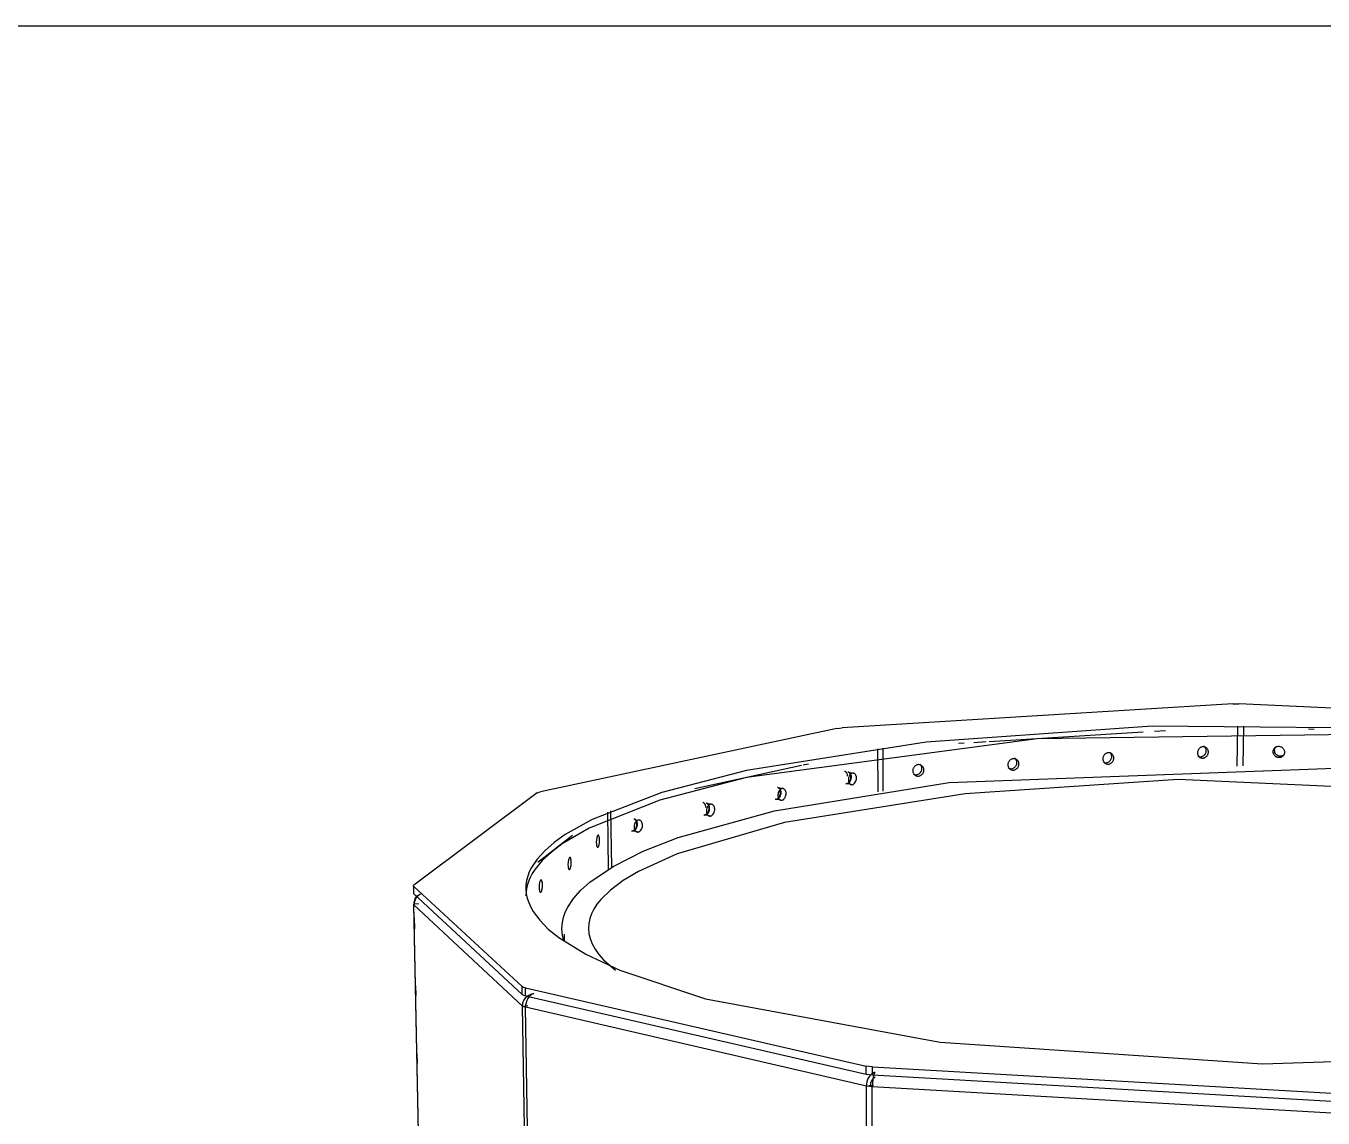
# Model space of a CAD drawing. Header units: millimetres. Extents: x 10366 to 13995, y 24552 to 29685.
# Drawn here: x 12181 to 13034, y 28966 to 29685 of the extents above; entities that cross this region are included whole.
import ezdxf

# ---------------------------------------------------------------- set-up
doc = ezdxf.new("R2010")
doc.units = ezdxf.units.MM
doc.header["$LTSCALE"] = 3
doc.layers.add('Default', color=7, linetype='Continuous')

msp = doc.modelspace()

# ---------------------------------------------------------------- linework, layer by layer
msp.add_lwpolyline([(10366.2, 24552.48), (10366.2, 29684.64), (13995, 29684.64), (13995, 24552.48)], close=True)
at = {"layer": 'Default'}
for points in [[(12975.14, 29238.54, 0), (12717.82, 29222.75, 0)], [(12975.14, 29238.54, 0), (12979.01, 29238.56, 0)], [(13244.41, 29226.18, 0), (12979.01, 29238.56, 0)], [(13111.85, 29222.06, 0), (12921.95, 29223.79, 0), (12773.13, 29213.29, 0), (12654.92, 29194.53, 0), (12599.24, 29180.09, 0), (12553.32, 29162.36, 0), (12535.57, 29152.38, 0), (12528.26, 29147.14, 0), (12522.08, 29141.77, 0), (12517.09, 29136.27, 0), (12513.35, 29130.66, 0), (12511.96, 29127.82, 0), (12510.9, 29124.97, 0), (12510.16, 29122.09, 0), (12509.77, 29119.21, 0), (12509.71, 29116.31, 0), (12509.99, 29113.41, 0), (12510.61, 29110.5, 0), (12511.57, 29107.59, 0), (12512.87, 29104.68, 0), (12514.52, 29101.78, 0), (12518.83, 29095.99, 0), (12524.48, 29090.25, 0), (12531.44, 29084.59, 0), (12549.14, 29073.58, 0), (12571.49, 29063.12, 0), (12627.88, 29044.36, 0), (12782.35, 29015.67, 0), (12994.61, 29001.43, 0), (13215.56, 29008.69, 0)], [(12714.44, 29222.33, 0), (12519.23, 29180.57, 0)], [(12714.44, 29222.33, 0), (12717.82, 29222.75, 0)], [(12930.78, 29220.73, 0), (12923.49, 29220.28, 0)], [(12978.06, 29197.54, 0), (12978.33, 29223.68, 0)], [(12981.98, 29197.57, 0), (12982.25, 29223.71, 0)], [(13028.67, 29221.52, 0), (13024.98, 29221.69, 0)], [(13520.23, 29102.95, 0), (13520.22, 29105.28, 0), (13519.99, 29107.61, 0), (13519.54, 29109.94, 0), (13518, 29114.58, 0), (13515.61, 29119.2, 0), (13512.37, 29123.79, 0), (13508.31, 29128.34, 0), (13503.45, 29132.83, 0), (13491.42, 29141.6, 0), (13476.51, 29150.03, 0), (13439.23, 29165.63, 0), (13343.78, 29190.7, 0), (13086.12, 29218.75, 0), (12846.3, 29215.41, 0), (12654.96, 29189.94, 0)], [(12798.18, 29212.49, 0), (12794.53, 29212.26, 0)], [(12812.81, 29213.4, 0), (12804.61, 29212.89, 0)], [(12916.15, 29219.82, 0), (12814.69, 29213.51, 0)], [(12741.52, 29180.46, 0), (12741.43, 29208.74, 0)], [(12744.92, 29180.96, 0), (12744.83, 29209.17, 0)], [(12889.71, 29200.24, 0), (12890.15, 29200, 0), (12890.61, 29199.83, 0), (12891.08, 29199.73, 0), (12891.54, 29199.7, 0), (12891.99, 29199.73, 0), (12892.45, 29199.82, 0), (12892.92, 29199.98, 0), (12893.38, 29200.21, 0), (12893.82, 29200.51, 0), (12894.23, 29200.87, 0), (12894.58, 29201.28, 0), (12894.88, 29201.74, 0), (12895.11, 29202.22, 0), (12895.27, 29202.71, 0), (12895.36, 29203.2, 0), (12895.39, 29203.67, 0)], [(12895.39, 29203.67, 0), (12895.37, 29204.08, 0), (12895.3, 29204.5, 0), (12895.19, 29204.92, 0), (12895.01, 29205.32, 0), (12894.79, 29205.71, 0), (12894.51, 29206.07, 0), (12894.19, 29206.38, 0), (12893.84, 29206.65, 0)], [(12893.84, 29206.65, 0), (12895.23, 29205.75, 0)], [(12951.98, 29204.13, 0), (12952.42, 29203.9, 0), (12952.87, 29203.74, 0), (12953.33, 29203.65, 0), (12953.79, 29203.63, 0), (12954.23, 29203.66, 0), (12954.69, 29203.76, 0), (12955.15, 29203.92, 0), (12955.6, 29204.15, 0), (12956.04, 29204.45, 0), (12956.44, 29204.81, 0), (12956.79, 29205.22, 0), (12957.08, 29205.67, 0), (12957.3, 29206.15, 0), (12957.46, 29206.63, 0), (12957.55, 29207.12, 0), (12957.58, 29207.58, 0)], [(12953.42, 29203.23, 0), (12951.98, 29204.13, 0)], [(12957.58, 29207.58, 0), (12957.57, 29208, 0), (12957.5, 29208.42, 0), (12957.38, 29208.85, 0), (12957.2, 29209.26, 0), (12956.97, 29209.65, 0), (12956.69, 29210.01, 0), (12956.36, 29210.32, 0), (12956, 29210.59, 0)], [(13008.5, 29204.65, 0), (13008.21, 29204.47, 0), (13007.9, 29204.31, 0), (13007.58, 29204.18, 0), (13007.25, 29204.09, 0), (13006.91, 29204.02, 0), (13006.57, 29203.99, 0), (13006.24, 29203.99, 0), (13005.6, 29204.08, 0), (13005.02, 29204.26, 0), (13004.46, 29204.53, 0), (13003.95, 29204.9, 0), (13003.5, 29205.35, 0), (13003.12, 29205.87, 0), (13002.84, 29206.45, 0), (13002.65, 29207.07, 0), (13002.57, 29207.71, 0), (13002.57, 29208.04, 0), (13002.6, 29208.37, 0), (13002.66, 29208.69, 0), (13002.75, 29209, 0), (13002.87, 29209.31, 0), (13003.01, 29209.6, 0), (13003.18, 29209.88, 0)], [(13002.7, 29209.47, 0), (13003.59, 29210.37, 0)], [(12691.13, 29197.8, 0), (12620.85, 29182.52, 0)], [(12673.4, 29168.01, 0), (12788.44, 29186.58, 0), (13059.96, 29196.68, 0), (13314.29, 29171.12, 0), (13389.91, 29153.22, 0), (13447.05, 29131.96, 0), (13467.94, 29120.25, 0), (13476.42, 29114.09, 0), (13483.47, 29107.73, 0), (13488.95, 29101.27, 0), (13491.12, 29097.97, 0), (13492.89, 29094.64, 0), (13494.2, 29091.4, 0), (13495.12, 29088.05, 0), (13495.63, 29084.7, 0), (13495.71, 29081.33, 0)], [(12695.68, 29198.79, 0), (12692.19, 29198.03, 0)], [(12764.58, 29192.43, 0), (12765.03, 29192.17, 0), (12765.5, 29191.98, 0), (12765.98, 29191.86, 0), (12766.46, 29191.81, 0), (12766.92, 29191.83, 0), (12767.4, 29191.91, 0), (12767.88, 29192.06, 0), (12768.35, 29192.29, 0), (12768.81, 29192.58, 0), (12769.23, 29192.95, 0), (12769.6, 29193.37, 0), (12769.9, 29193.83, 0), (12770.14, 29194.32, 0), (12770.31, 29194.82, 0), (12770.4, 29195.32, 0), (12770.43, 29195.8, 0)], [(12770.43, 29195.8, 0), (12770.41, 29196.2, 0), (12770.34, 29196.61, 0), (12770.23, 29197.01, 0), (12770.07, 29197.41, 0), (12769.85, 29197.79, 0), (12769.59, 29198.14, 0), (12769.29, 29198.45, 0), (12768.95, 29198.73, 0)], [(12827.19, 29196.34, 0), (12827.63, 29196.08, 0), (12828.1, 29195.91, 0), (12828.57, 29195.8, 0), (12829.04, 29195.76, 0), (12829.5, 29195.78, 0), (12829.96, 29195.87, 0), (12830.44, 29196.03, 0), (12830.91, 29196.25, 0), (12831.36, 29196.55, 0), (12831.77, 29196.91, 0), (12832.13, 29197.33, 0), (12832.43, 29197.79, 0), (12832.66, 29198.27, 0), (12832.83, 29198.77, 0), (12832.92, 29199.26, 0), (12832.95, 29199.74, 0)], [(12828.53, 29195.43, 0), (12827.19, 29196.34, 0)], [(12832.95, 29199.74, 0), (12832.93, 29200.14, 0), (12832.86, 29200.56, 0), (12832.75, 29200.97, 0), (12832.58, 29201.37, 0), (12832.36, 29201.75, 0), (12832.09, 29202.11, 0), (12831.78, 29202.42, 0), (12831.43, 29202.69, 0)], [(12654.96, 29189.94, 0), (12597.98, 29175.03, 0), (12551.39, 29156.66, 0), (12533.67, 29146.31, 0), (12526.48, 29140.88, 0), (12520.5, 29135.31, 0), (12515.79, 29129.61, 0), (12513.92, 29126.72, 0), (12512.4, 29123.81, 0), (12511.22, 29120.87, 0), (12510.38, 29117.92, 0), (12509.9, 29114.95, 0), (12509.77, 29111.98, 0)], [(13460.39, 29055.58, 0), (13465.4, 29059.72, 0), (13469.56, 29063.88, 0), (13472.88, 29068.03, 0), (13475.37, 29072.2, 0), (13477.04, 29076.29, 0), (13477.57, 29078.31, 0), (13477.92, 29080.41, 0), (13478.07, 29082.51, 0), (13478.02, 29084.59, 0), (13477.77, 29086.7, 0), (13477.28, 29088.88, 0), (13475.65, 29093.32, 0), (13473.11, 29097.74, 0), (13469.73, 29102.11, 0), (13465.51, 29106.44, 0), (13454.55, 29114.98, 0), (13440.26, 29123.36, 0), (13401.93, 29139.42, 0), (13353.56, 29153.52, 0), (13231.94, 29175.37, 0), (12939.18, 29188.61, 0), (12798.85, 29179.26, 0), (12679.89, 29160.29, 0)], [(12721.47, 29190.81, 0), (12721.44, 29191.35, 0), (12721.35, 29191.9, 0), (12721.19, 29192.43, 0), (12720.96, 29192.91, 0), (12720.82, 29193.12, 0), (12720.67, 29193.32, 0), (12720.5, 29193.49, 0), (12720.32, 29193.65, 0), (12720.14, 29193.77, 0), (12719.95, 29193.88, 0), (12719.75, 29193.95, 0), (12719.55, 29194.01, 0)], [(12720.28, 29186, 0), (12720.58, 29185.97, 0), (12720.87, 29185.98, 0), (12721.15, 29186.04, 0), (12721.44, 29186.15, 0), (12721.74, 29186.3, 0), (12722.03, 29186.51, 0), (12722.32, 29186.76, 0), (12722.59, 29187.07, 0), (12722.84, 29187.42, 0), (12723.07, 29187.81, 0), (12723.26, 29188.22, 0), (12723.54, 29189.1, 0), (12723.65, 29189.75, 0), (12723.68, 29190.37, 0)], [(12720.61, 29185.94, 0), (12720.91, 29185.9, 0), (12721.2, 29185.92, 0), (12721.48, 29185.98, 0), (12721.77, 29186.08, 0), (12722.07, 29186.23, 0), (12722.36, 29186.44, 0), (12722.65, 29186.7, 0), (12722.92, 29187, 0), (12723.18, 29187.35, 0), (12723.4, 29187.74, 0), (12723.59, 29188.16, 0), (12723.87, 29189.03, 0), (12723.98, 29189.68, 0), (12724.01, 29190.3, 0)], [(12723.68, 29190.37, 0), (12723.65, 29190.91, 0), (12723.56, 29191.46, 0), (12723.4, 29191.99, 0), (12723.17, 29192.47, 0), (12723.03, 29192.68, 0), (12722.88, 29192.88, 0), (12722.71, 29193.06, 0), (12722.54, 29193.21, 0), (12722.35, 29193.34, 0), (12722.16, 29193.44, 0), (12721.96, 29193.52, 0), (12721.76, 29193.57, 0)], [(12724.01, 29190.3, 0), (12723.98, 29190.85, 0), (12723.89, 29191.4, 0), (12723.73, 29191.92, 0), (12723.5, 29192.4, 0), (12723.36, 29192.62, 0), (12723.21, 29192.82, 0), (12723.04, 29192.99, 0), (12722.87, 29193.14, 0), (12722.68, 29193.27, 0), (12722.49, 29193.37, 0), (12722.29, 29193.45, 0), (12722.09, 29193.5, 0)], [(12722.09, 29193.5, 0), (12725.41, 29192.84, 0)], [(12517.13, 29179.81, 0), (12436, 29119.16, 0)], [(12517.13, 29179.81, 0), (12517.29, 29179.92, 0), (12517.7, 29180.12, 0), (12518.23, 29180.31, 0), (12519.23, 29180.57, 0)], [(12673.9, 29175.77, 0), (12674.2, 29175.73, 0), (12674.5, 29175.75, 0), (12674.78, 29175.81, 0), (12675.08, 29175.91, 0), (12675.38, 29176.07, 0), (12675.68, 29176.27, 0), (12675.97, 29176.53, 0), (12676.25, 29176.84, 0), (12676.51, 29177.19, 0), (12676.74, 29177.59, 0), (12676.93, 29178.01, 0), (12677.21, 29178.89, 0), (12677.33, 29179.55, 0), (12677.36, 29180.18, 0)], [(12674.23, 29175.7, 0), (12674.53, 29175.67, 0), (12674.83, 29175.68, 0), (12675.12, 29175.74, 0), (12675.41, 29175.84, 0), (12675.71, 29176, 0), (12676.01, 29176.21, 0), (12676.31, 29176.46, 0), (12676.58, 29176.77, 0), (12676.84, 29177.13, 0), (12677.07, 29177.52, 0), (12677.27, 29177.94, 0), (12677.55, 29178.82, 0), (12677.66, 29179.48, 0), (12677.69, 29180.11, 0)], [(12677.36, 29180.18, 0), (12677.32, 29180.72, 0), (12677.23, 29181.27, 0), (12677.06, 29181.8, 0), (12676.83, 29182.28, 0), (12676.69, 29182.5, 0), (12676.54, 29182.7, 0), (12676.37, 29182.88, 0), (12676.19, 29183.03, 0), (12676, 29183.16, 0), (12675.81, 29183.26, 0), (12675.61, 29183.34, 0), (12675.4, 29183.39, 0)], [(12677.69, 29180.11, 0), (12677.66, 29180.66, 0), (12677.56, 29181.2, 0), (12677.4, 29181.73, 0), (12677.17, 29182.22, 0), (12677.03, 29182.43, 0), (12676.87, 29182.63, 0), (12676.7, 29182.81, 0), (12676.52, 29182.96, 0), (12676.34, 29183.09, 0), (12676.14, 29183.19, 0), (12675.94, 29183.27, 0), (12675.74, 29183.33, 0)], [(12675.74, 29183.33, 0), (12679.06, 29182.66, 0)], [(12723.93, 29185.27, 0), (12720.61, 29185.94, 0)], [(12628.15, 29170.29, 0), (12628.12, 29170.84, 0), (12628.02, 29171.39, 0), (12627.86, 29171.92, 0), (12627.62, 29172.4, 0), (12627.48, 29172.62, 0), (12627.32, 29172.82, 0), (12627.15, 29173, 0), (12626.97, 29173.15, 0), (12626.78, 29173.28, 0), (12626.58, 29173.39, 0), (12626.38, 29173.47, 0), (12626.17, 29173.52, 0)], [(12626.84, 29165.39, 0), (12627.15, 29165.35, 0), (12627.46, 29165.37, 0), (12627.75, 29165.42, 0), (12628.05, 29165.53, 0), (12628.36, 29165.68, 0), (12628.66, 29165.89, 0), (12628.96, 29166.15, 0), (12629.25, 29166.47, 0), (12629.51, 29166.82, 0), (12629.74, 29167.22, 0), (12629.94, 29167.64, 0), (12630.22, 29168.53, 0), (12630.34, 29169.2, 0), (12630.37, 29169.83, 0)], [(12627.18, 29165.32, 0), (12627.49, 29165.28, 0), (12627.79, 29165.3, 0), (12628.08, 29165.36, 0), (12628.39, 29165.46, 0), (12628.69, 29165.61, 0), (12629, 29165.82, 0), (12629.3, 29166.08, 0), (12629.58, 29166.4, 0), (12629.84, 29166.75, 0), (12630.07, 29167.15, 0), (12630.27, 29167.57, 0), (12630.56, 29168.46, 0), (12630.67, 29169.13, 0), (12630.7, 29169.77, 0)], [(12630.37, 29169.83, 0), (12630.33, 29170.38, 0), (12630.24, 29170.94, 0), (12630.07, 29171.47, 0), (12629.83, 29171.95, 0), (12629.69, 29172.17, 0), (12629.53, 29172.37, 0), (12629.36, 29172.55, 0), (12629.18, 29172.7, 0), (12628.99, 29172.83, 0), (12628.79, 29172.94, 0), (12628.59, 29173.02, 0), (12628.39, 29173.07, 0)], [(12630.7, 29169.77, 0), (12630.67, 29170.32, 0), (12630.57, 29170.87, 0), (12630.4, 29171.4, 0), (12630.17, 29171.88, 0), (12630.02, 29172.1, 0), (12629.87, 29172.3, 0), (12629.7, 29172.48, 0), (12629.52, 29172.63, 0), (12629.32, 29172.76, 0), (12629.13, 29172.87, 0), (12628.92, 29172.95, 0), (12628.72, 29173, 0)], [(12628.72, 29173, 0), (12632.04, 29172.32, 0)], [(12677.55, 29175.03, 0), (12674.23, 29175.7, 0)], [(12533.43, 29090.06, 0), (12533.56, 29092.98, 0), (12534.01, 29095.93, 0), (12534.75, 29098.8, 0), (12535.86, 29101.71, 0), (12537.28, 29104.64, 0), (12540.96, 29110.25, 0), (12545.84, 29115.76, 0), (12551.86, 29121.15, 0), (12567.17, 29131.5, 0), (12586.92, 29141.4, 0), (12610.06, 29150.45, 0), (12673.4, 29168.01, 0)], [(12564.15, 29129.71, 0), (12563.66, 29167.1, 0)], [(12566.23, 29130.95, 0), (12565.74, 29167.99, 0)], [(12582.83, 29159.37, 0), (12582.79, 29159.93, 0), (12582.69, 29160.48, 0), (12582.52, 29161.01, 0), (12582.28, 29161.5, 0), (12582.14, 29161.72, 0), (12581.98, 29161.92, 0), (12581.81, 29162.1, 0), (12581.63, 29162.25, 0), (12581.43, 29162.39, 0), (12581.23, 29162.49, 0), (12581.03, 29162.57, 0), (12580.82, 29162.63, 0)], [(12583.16, 29159.3, 0), (12583.13, 29159.86, 0), (12583.03, 29160.41, 0), (12582.86, 29160.94, 0), (12582.62, 29161.43, 0), (12582.47, 29161.65, 0), (12582.31, 29161.85, 0), (12582.14, 29162.03, 0), (12581.96, 29162.18, 0), (12581.77, 29162.32, 0), (12581.56, 29162.42, 0), (12581.36, 29162.5, 0), (12581.15, 29162.56, 0)], [(12630.5, 29164.64, 0), (12627.18, 29165.32, 0)], [(12679.89, 29160.29, 0), (12609.32, 29139.68, 0), (12583.96, 29128.13, 0), (12573.82, 29122.07, 0), (12565.51, 29115.91, 0), (12559.04, 29109.65, 0), (12556.51, 29106.51, 0), (12554.45, 29103.34, 0), (12552.87, 29100.25, 0), (12551.76, 29097.11, 0), (12551.07, 29093.93, 0), (12550.87, 29090.78, 0), (12551.16, 29087.4, 0), (12551.99, 29083.91, 0), (12553.36, 29080.48, 0), (12555.33, 29076.93, 0), (12557.82, 29073.47, 0), (12560.87, 29070, 0), (12568.69, 29063.05, 0)], [(12579.24, 29154.89, 0), (12579.56, 29154.85, 0), (12579.87, 29154.86, 0), (12580.17, 29154.92, 0), (12580.48, 29155.02, 0), (12580.79, 29155.18, 0), (12581.1, 29155.39, 0), (12581.4, 29155.65, 0), (12581.69, 29155.97, 0), (12581.96, 29156.33, 0), (12582.19, 29156.73, 0), (12582.4, 29157.16, 0), (12582.56, 29157.6, 0), (12582.77, 29158.51, 0), (12582.83, 29159.37, 0)], [(12579.58, 29154.82, 0), (12579.89, 29154.78, 0), (12580.2, 29154.79, 0), (12580.5, 29154.85, 0), (12580.81, 29154.95, 0), (12581.12, 29155.11, 0), (12581.43, 29155.32, 0), (12581.74, 29155.58, 0), (12582.02, 29155.9, 0), (12582.29, 29156.26, 0), (12582.53, 29156.66, 0), (12582.73, 29157.09, 0), (12583.02, 29157.99, 0), (12583.13, 29158.66, 0), (12583.16, 29159.3, 0)], [(12582.9, 29154.12, 0), (12579.58, 29154.82, 0)], [(12540.33, 29151.69, 0), (12517.64, 29134.09, 0)], [(12435.87, 29118.21, 0), (12435.76, 29118.33, 0), (12435.72, 29118.39, 0), (12435.69, 29118.44, 0), (12435.67, 29118.5, 0), (12435.65, 29118.56, 0), (12435.65, 29118.62, 0), (12435.65, 29118.68, 0), (12435.66, 29118.74, 0), (12435.69, 29118.8, 0), (12435.72, 29118.87, 0), (12435.76, 29118.92, 0), (12435.8, 29118.98, 0), (12435.86, 29119.04, 0), (12436, 29119.16, 0)], [(12435.97, 29113.35, 0), (12435.87, 29118.21, 0)], [(12435.87, 29118.21, 0), (12507.27, 29052.32, 0)], [(12435.97, 29113.35, 0), (12507.35, 29047.23, 0)], [(12441.06, 29113.42, 0), (12439.99, 29112.93, 0), (12438.99, 29112.26, 0), (12438.09, 29111.42, 0), (12437.33, 29110.45, 0), (12436.75, 29109.39, 0), (12436.34, 29108.29, 0), (12436.12, 29107.19, 0), (12436.06, 29106.13, 0)], [(12436.18, 29106.99, 0), (12436.2, 29107.74, 0), (12436.31, 29108.51, 0), (12436.5, 29109.27, 0), (12436.79, 29110.03, 0), (12437.17, 29110.75, 0), (12437.64, 29111.43, 0), (12438.19, 29112.04, 0), (12438.81, 29112.58, 0)], [(12455.16, 28163.9, 0), (12435.87, 29106.5, 0)], [(12507.54, 29039.57, 0), (12436.06, 29106.13, 0)], [(12507.54, 29039.57, 0), (12436.06, 29106.13, 0)], [(12455.35, 28163.29, 0), (12436.06, 29106.13, 0)], [(12436.18, 29106.99, 0), (12439.35, 29106.82, 0)], [(12436.52, 29090.45, 0), (12436.37, 29097.77, 0)], [(12534.68, 29082.29, 0), (12533.79, 29086.11, 0), (12533.43, 29090.06, 0)], [(12535.21, 29081.93, 0), (12535.14, 29086.79, 0)], [(12437.42, 29046.56, 0), (12437.29, 29052.95, 0)], [(12507.35, 29047.23, 0), (12507.27, 29052.32, 0)], [(12509.46, 29051.43, 0), (12508.1, 29051.84, 0), (12507.62, 29052.08, 0), (12507.42, 29052.2, 0), (12507.27, 29052.32, 0)], [(12509.54, 29046.34, 0), (12509.46, 29051.43, 0)], [(12509.46, 29051.43, 0), (12733.81, 28999.97, 0)], [(12507.35, 29047.23, 0), (12507.51, 29047.11, 0), (12507.7, 29046.99, 0), (12508.19, 29046.75, 0), (12508.81, 29046.53, 0), (12509.54, 29046.34, 0)], [(12507.54, 29039.57, 0), (12507.56, 29040.25, 0), (12507.64, 29040.96, 0), (12507.8, 29041.68, 0), (12508.02, 29042.41, 0), (12508.33, 29043.12, 0), (12508.71, 29043.82, 0), (12509.15, 29044.48, 0), (12509.67, 29045.11, 0), (12510.24, 29045.67, 0), (12510.87, 29046.18, 0), (12511.53, 29046.62, 0), (12512.21, 29046.98, 0), (12512.92, 29047.27, 0), (12513.62, 29047.49, 0), (12514.32, 29047.63, 0), (12515, 29047.71, 0)], [(12515, 29047.71, 0), (12514.49, 29047.56, 0), (12513.98, 29047.34, 0), (12513.46, 29047.05, 0), (12512.94, 29046.68, 0), (12512.43, 29046.25, 0), (12511.94, 29045.74, 0), (12511.06, 29044.54, 0), (12510.35, 29043.14, 0), (12509.85, 29041.66, 0), (12509.57, 29040.17, 0), (12509.5, 29038.76, 0)], [(12509.54, 29046.34, 0), (12733.82, 28994.7, 0)], [(12507.54, 29039.57, 0), (12510.92, 29039.8, 0)], [(12523.76, 28054.74, 0), (12507.54, 29039.57, 0)], [(12509.5, 29038.76, 0), (12508.28, 29039.13, 0), (12507.85, 29039.34, 0), (12507.68, 29039.45, 0), (12507.54, 29039.57, 0)], [(12734.03, 28986.77, 0), (12509.5, 29038.76, 0)], [(12734.03, 28986.77, 0), (12509.5, 29038.76, 0)], [(12525.62, 28053.43, 0), (12509.5, 29038.76, 0)], [(12438.33, 29001.75, 0), (12438.2, 29008.14, 0)], [(12733.82, 28994.7, 0), (12733.81, 28999.97, 0)], [(12737.91, 28999.43, 0), (12733.81, 28999.97, 0)], [(12737.93, 28994.16, 0), (12737.91, 28999.43, 0)], [(12737.91, 28999.43, 0), (13055.45, 28981.41, 0)], [(12733.82, 28994.7, 0), (12737.93, 28994.16, 0)], [(12734.03, 28986.77, 0), (12734.12, 28988.23, 0), (12734.42, 28989.77, 0), (12734.93, 28991.32, 0), (12735.66, 28992.77, 0), (12736.55, 28994.02, 0), (12737.04, 28994.55, 0), (12737.55, 28995.01, 0), (12738.07, 28995.39, 0), (12738.59, 28995.7, 0), (12739.11, 28995.93, 0), (12739.61, 28996.09, 0)], [(12739.62, 28992.58, 0), (12739.31, 28992.48, 0), (12738.99, 28992.33, 0), (12738.7, 28992.14, 0), (12738.4, 28991.91, 0), (12738.13, 28991.65, 0), (12737.62, 28991.04, 0), (12737.2, 28990.31, 0), (12736.88, 28989.52, 0), (12736.66, 28988.69, 0), (12736.56, 28988.06, 0), (12736.53, 28987.41, 0)], [(12739.61, 28996.09, 0), (12739.44, 28995.89, 0), (12739.26, 28995.61, 0), (12738.91, 28994.83, 0), (12738.56, 28993.76, 0), (12738.01, 28990.92, 0), (12737.71, 28986.29, 0)], [(12737.93, 28994.16, 0), (13055.37, 28976.07, 0)], [(12734.03, 28986.77, 0), (12736.53, 28987.41, 0)], [(12737.7, 27969.07, 0), (12734.03, 28986.77, 0)], [(12737.71, 28986.29, 0), (12734.03, 28986.77, 0)], [(12736.53, 28987.41, 0), (12738.57, 28987.15, 0)], [(13055.5, 28968.08, 0), (12737.71, 28986.29, 0)], [(12741.17, 27968.28, 0), (12737.71, 28986.29, 0)], [(13055.5, 28968.08, 0), (12737.71, 28986.29, 0)]]:
    msp.add_polyline3d(points, dxfattribs=at)
for points in [[(12896.78, 29202.77, 0), (12896.77, 29203.1, 0), (12896.73, 29203.44, 0), (12896.65, 29203.79, 0), (12896.54, 29204.12, 0), (12896.39, 29204.46, 0), (12896.21, 29204.77, 0), (12895.99, 29205.07, 0), (12895.74, 29205.34, 0), (12895.46, 29205.58, 0), (12895.16, 29205.79, 0), (12894.85, 29205.96, 0), (12894.52, 29206.1, 0), (12894.18, 29206.19, 0), (12893.85, 29206.25, 0), (12893.51, 29206.28, 0), (12893.19, 29206.27, 0), (12892.86, 29206.24, 0), (12892.53, 29206.17, 0), (12892.19, 29206.07, 0), (12891.86, 29205.93, 0), (12891.53, 29205.75, 0), (12891.21, 29205.54, 0), (12890.91, 29205.3, 0), (12890.63, 29205.02, 0), (12890.37, 29204.72, 0), (12890.15, 29204.39, 0), (12889.97, 29204.05, 0), (12889.81, 29203.7, 0), (12889.7, 29203.35, 0), (12889.62, 29202.99, 0), (12889.57, 29202.65, 0), (12889.57, 29201.98, 0), (12889.61, 29201.64, 0), (12889.69, 29201.29, 0), (12889.8, 29200.95, 0), (12889.95, 29200.62, 0), (12890.13, 29200.3, 0), (12890.35, 29200.01, 0), (12890.6, 29199.74, 0), (12890.88, 29199.5, 0), (12891.17, 29199.29, 0), (12891.49, 29199.12, 0), (12891.82, 29198.98, 0), (12892.16, 29198.89, 0), (12892.49, 29198.83, 0), (12892.82, 29198.8, 0), (12893.15, 29198.81, 0), (12893.47, 29198.84, 0), (12893.81, 29198.91, 0), (12894.14, 29199.01, 0), (12894.48, 29199.15, 0), (12894.81, 29199.33, 0), (12895.13, 29199.54, 0), (12895.43, 29199.78, 0), (12895.71, 29200.06, 0), (12895.96, 29200.36, 0), (12896.18, 29200.69, 0), (12896.37, 29201.03, 0), (12896.52, 29201.38, 0), (12896.64, 29201.73, 0), (12896.72, 29202.08, 0), (12896.77, 29202.43, 0)], [(12959.02, 29206.69, 0), (12959.01, 29207.02, 0), (12958.97, 29207.36, 0), (12958.89, 29207.7, 0), (12958.78, 29208.04, 0), (12958.63, 29208.37, 0), (12958.45, 29208.69, 0), (12958.24, 29208.98, 0), (12957.99, 29209.25, 0), (12957.72, 29209.49, 0), (12957.42, 29209.7, 0), (12957.11, 29209.87, 0), (12956.78, 29210, 0), (12956.45, 29210.1, 0), (12956.11, 29210.16, 0), (12955.78, 29210.19, 0), (12955.46, 29210.18, 0), (12955.14, 29210.15, 0), (12954.81, 29210.08, 0), (12954.47, 29209.98, 0), (12954.14, 29209.84, 0), (12953.81, 29209.66, 0), (12953.49, 29209.45, 0), (12953.19, 29209.21, 0), (12952.91, 29208.93, 0), (12952.66, 29208.63, 0), (12952.44, 29208.31, 0), (12952.25, 29207.97, 0), (12952.1, 29207.62, 0), (12951.98, 29207.27, 0), (12951.9, 29206.91, 0), (12951.85, 29206.57, 0), (12951.85, 29205.9, 0), (12951.89, 29205.56, 0), (12951.97, 29205.22, 0), (12952.08, 29204.88, 0), (12952.22, 29204.55, 0), (12952.4, 29204.23, 0), (12952.62, 29203.94, 0), (12952.87, 29203.67, 0), (12953.14, 29203.43, 0), (12953.44, 29203.22, 0), (12953.75, 29203.05, 0), (12954.08, 29202.92, 0), (12954.41, 29202.82, 0), (12954.74, 29202.76, 0), (12955.07, 29202.73, 0), (12955.4, 29202.74, 0), (12955.72, 29202.77, 0), (12956.05, 29202.84, 0), (12956.38, 29202.94, 0), (12956.72, 29203.08, 0), (12957.05, 29203.26, 0), (12957.37, 29203.47, 0), (12957.67, 29203.71, 0), (12957.94, 29203.99, 0), (12958.19, 29204.29, 0), (12958.42, 29204.61, 0), (12958.6, 29204.95, 0), (12958.75, 29205.3, 0), (12958.87, 29205.65, 0), (12958.95, 29206, 0), (12959, 29206.35, 0)], [(13009.1, 29206.62, 0), (13009.08, 29206.26, 0), (13009.02, 29205.9, 0), (13008.93, 29205.54, 0), (13008.79, 29205.19, 0), (13008.63, 29204.86, 0), (13008.43, 29204.55, 0), (13008.19, 29204.26, 0), (13007.93, 29203.99, 0), (13007.63, 29203.75, 0), (13007.31, 29203.55, 0), (13006.97, 29203.37, 0), (13006.61, 29203.24, 0), (13006.23, 29203.15, 0), (13005.85, 29203.09, 0), (13005.47, 29203.08, 0), (13005.11, 29203.1, 0), (13004.76, 29203.16, 0), (13004.42, 29203.24, 0), (13004.1, 29203.36, 0), (13003.78, 29203.5, 0), (13003.48, 29203.68, 0), (13003.19, 29203.88, 0), (13002.92, 29204.11, 0), (13002.67, 29204.36, 0), (13002.45, 29204.64, 0), (13002.25, 29204.93, 0), (13002.07, 29205.25, 0), (13001.93, 29205.58, 0), (13001.81, 29205.93, 0), (13001.73, 29206.28, 0), (13001.69, 29206.64, 0), (13001.68, 29207.01, 0), (13001.7, 29207.37, 0), (13001.76, 29207.73, 0), (13001.86, 29208.08, 0), (13001.99, 29208.42, 0), (13002.15, 29208.75, 0), (13002.35, 29209.06, 0), (13002.58, 29209.35, 0), (13002.85, 29209.61, 0), (13003.13, 29209.84, 0), (13003.45, 29210.05, 0), (13003.78, 29210.22, 0), (13004.14, 29210.36, 0), (13004.52, 29210.45, 0), (13004.9, 29210.51, 0), (13005.28, 29210.53, 0), (13005.64, 29210.51, 0), (13005.99, 29210.46, 0), (13006.33, 29210.37, 0), (13006.65, 29210.26, 0), (13006.97, 29210.12, 0), (13007.27, 29209.95, 0), (13007.56, 29209.75, 0), (13007.83, 29209.52, 0), (13008.09, 29209.27, 0), (13008.31, 29208.99, 0), (13008.52, 29208.69, 0), (13008.7, 29208.38, 0), (13008.84, 29208.05, 0), (13008.96, 29207.7, 0), (13009.04, 29207.35, 0), (13009.09, 29206.99, 0)], [(12771.74, 29194.89, 0), (12771.72, 29195.23, 0), (12771.67, 29195.57, 0), (12771.59, 29195.92, 0), (12771.48, 29196.26, 0), (12771.32, 29196.59, 0), (12771.14, 29196.91, 0), (12770.91, 29197.21, 0), (12770.66, 29197.48, 0), (12770.38, 29197.72, 0), (12770.07, 29197.93, 0), (12769.75, 29198.1, 0), (12769.42, 29198.24, 0), (12769.08, 29198.34, 0), (12768.73, 29198.4, 0), (12768.4, 29198.42, 0), (12768.07, 29198.42, 0), (12767.74, 29198.38, 0), (12767.4, 29198.31, 0), (12767.06, 29198.21, 0), (12766.72, 29198.07, 0), (12766.39, 29197.89, 0), (12766.06, 29197.68, 0), (12765.76, 29197.43, 0), (12765.48, 29197.15, 0), (12765.23, 29196.85, 0), (12765, 29196.52, 0), (12764.82, 29196.18, 0), (12764.67, 29195.83, 0), (12764.55, 29195.47, 0), (12764.47, 29195.12, 0), (12764.43, 29194.77, 0), (12764.41, 29194.43, 0), (12764.43, 29194.09, 0), (12764.47, 29193.75, 0), (12764.55, 29193.4, 0), (12764.67, 29193.06, 0), (12764.82, 29192.73, 0), (12765.01, 29192.41, 0), (12765.23, 29192.11, 0), (12765.49, 29191.84, 0), (12765.77, 29191.6, 0), (12766.08, 29191.39, 0), (12766.4, 29191.22, 0), (12766.73, 29191.08, 0), (12767.07, 29190.99, 0), (12767.41, 29190.92, 0), (12767.75, 29190.9, 0), (12768.08, 29190.9, 0), (12768.41, 29190.94, 0), (12768.75, 29191.01, 0), (12769.09, 29191.11, 0), (12769.43, 29191.25, 0), (12769.76, 29191.43, 0), (12770.08, 29191.64, 0), (12770.39, 29191.89, 0), (12770.67, 29192.17, 0), (12770.92, 29192.47, 0), (12771.14, 29192.8, 0), (12771.33, 29193.14, 0), (12771.48, 29193.49, 0), (12771.6, 29193.85, 0), (12771.68, 29194.2, 0), (12771.72, 29194.55, 0)], [(12834.3, 29198.83, 0), (12834.29, 29199.17, 0), (12834.24, 29199.51, 0), (12834.16, 29199.85, 0), (12834.05, 29200.19, 0), (12833.9, 29200.53, 0), (12833.71, 29200.84, 0), (12833.49, 29201.14, 0), (12833.24, 29201.41, 0), (12832.96, 29201.65, 0), (12832.66, 29201.86, 0), (12832.34, 29202.04, 0), (12832.01, 29202.17, 0), (12831.67, 29202.27, 0), (12831.33, 29202.33, 0), (12831, 29202.35, 0), (12830.67, 29202.35, 0), (12830.34, 29202.31, 0), (12830.01, 29202.24, 0), (12829.67, 29202.14, 0), (12829.33, 29202, 0), (12829, 29201.83, 0), (12828.68, 29201.61, 0), (12828.37, 29201.37, 0), (12828.09, 29201.09, 0), (12827.84, 29200.79, 0), (12827.62, 29200.46, 0), (12827.43, 29200.12, 0), (12827.28, 29199.77, 0), (12827.16, 29199.41, 0), (12827.08, 29199.06, 0), (12827.04, 29198.71, 0), (12827.02, 29198.37, 0), (12827.04, 29198.04, 0), (12827.08, 29197.7, 0), (12827.16, 29197.35, 0), (12827.28, 29197.01, 0), (12827.43, 29196.68, 0), (12827.61, 29196.36, 0), (12827.83, 29196.06, 0), (12828.08, 29195.79, 0), (12828.36, 29195.55, 0), (12828.66, 29195.34, 0), (12828.98, 29195.17, 0), (12829.32, 29195.04, 0), (12829.65, 29194.94, 0), (12829.99, 29194.88, 0), (12830.33, 29194.85, 0), (12830.65, 29194.86, 0), (12830.98, 29194.89, 0), (12831.32, 29194.96, 0), (12831.66, 29195.06, 0), (12831.99, 29195.2, 0), (12832.33, 29195.38, 0), (12832.65, 29195.59, 0), (12832.95, 29195.84, 0), (12833.23, 29196.12, 0), (12833.48, 29196.42, 0), (12833.7, 29196.74, 0), (12833.89, 29197.09, 0), (12834.04, 29197.44, 0), (12834.16, 29197.79, 0), (12834.24, 29198.15, 0), (12834.28, 29198.49, 0)], [(12727.33, 29189.64, 0), (12727.29, 29190.32, 0), (12727.14, 29190.99, 0), (12727.03, 29191.31, 0), (12726.89, 29191.61, 0), (12726.73, 29191.89, 0), (12726.54, 29192.14, 0), (12726.34, 29192.36, 0), (12726.12, 29192.54, 0), (12725.88, 29192.68, 0), (12725.64, 29192.78, 0), (12725.39, 29192.85, 0), (12725.14, 29192.88, 0), (12724.9, 29192.87, 0), (12724.66, 29192.83, 0), (12724.42, 29192.76, 0), (12724.17, 29192.66, 0), (12723.93, 29192.53, 0), (12723.68, 29192.35, 0), (12723.44, 29192.14, 0), (12723.2, 29191.9, 0), (12722.98, 29191.62, 0), (12722.6, 29190.98, 0), (12722.3, 29190.27, 0), (12722.11, 29189.53, 0), (12722.02, 29188.81, 0), (12722.02, 29188.13, 0), (12722.12, 29187.46, 0), (12722.32, 29186.8, 0), (12722.45, 29186.5, 0), (12722.62, 29186.22, 0), (12722.8, 29185.97, 0), (12723.01, 29185.76, 0), (12723.23, 29185.58, 0), (12723.46, 29185.44, 0), (12723.71, 29185.33, 0), (12723.96, 29185.27, 0), (12724.2, 29185.24, 0), (12724.45, 29185.25, 0), (12724.69, 29185.29, 0), (12724.93, 29185.35, 0), (12725.17, 29185.46, 0), (12725.42, 29185.59, 0), (12725.67, 29185.77, 0), (12725.91, 29185.98, 0), (12726.14, 29186.22, 0), (12726.56, 29186.81, 0), (12726.91, 29187.48, 0), (12727.15, 29188.21, 0), (12727.29, 29188.95, 0)], [(12681.01, 29179.44, 0), (12680.96, 29180.12, 0), (12680.81, 29180.8, 0), (12680.7, 29181.12, 0), (12680.56, 29181.42, 0), (12680.39, 29181.7, 0), (12680.2, 29181.95, 0), (12679.99, 29182.17, 0), (12679.77, 29182.35, 0), (12679.53, 29182.49, 0), (12679.28, 29182.6, 0), (12679.03, 29182.66, 0), (12678.77, 29182.69, 0), (12678.52, 29182.68, 0), (12678.28, 29182.65, 0), (12678.04, 29182.58, 0), (12677.79, 29182.47, 0), (12677.54, 29182.34, 0), (12677.29, 29182.16, 0), (12677.04, 29181.95, 0), (12676.8, 29181.7, 0), (12676.58, 29181.42, 0), (12676.19, 29180.78, 0), (12675.89, 29180.06, 0), (12675.7, 29179.32, 0), (12675.61, 29178.59, 0), (12675.61, 29177.91, 0), (12675.71, 29177.22, 0), (12675.91, 29176.56, 0), (12676.05, 29176.26, 0), (12676.22, 29175.98, 0), (12676.41, 29175.73, 0), (12676.62, 29175.51, 0), (12676.85, 29175.33, 0), (12677.09, 29175.19, 0), (12677.33, 29175.09, 0), (12677.59, 29175.02, 0), (12677.84, 29174.99, 0), (12678.09, 29175, 0), (12678.33, 29175.04, 0), (12678.57, 29175.11, 0), (12678.82, 29175.21, 0), (12679.07, 29175.35, 0), (12679.33, 29175.53, 0), (12679.57, 29175.74, 0), (12679.81, 29175.99, 0), (12680.03, 29176.27, 0), (12680.42, 29176.91, 0), (12680.72, 29177.63, 0), (12680.91, 29178.37, 0), (12680.99, 29178.92, 0)], [(12634.02, 29169.09, 0), (12633.97, 29169.77, 0), (12633.82, 29170.45, 0), (12633.7, 29170.78, 0), (12633.56, 29171.08, 0), (12633.39, 29171.37, 0), (12633.19, 29171.62, 0), (12632.98, 29171.84, 0), (12632.75, 29172.02, 0), (12632.51, 29172.16, 0), (12632.25, 29172.27, 0), (12632, 29172.33, 0), (12631.74, 29172.36, 0), (12631.48, 29172.35, 0), (12631.24, 29172.31, 0), (12630.99, 29172.24, 0), (12630.74, 29172.14, 0), (12630.48, 29172, 0), (12630.23, 29171.82, 0), (12629.98, 29171.61, 0), (12629.74, 29171.36, 0), (12629.51, 29171.07, 0), (12629.11, 29170.43, 0), (12628.81, 29169.7, 0), (12628.62, 29168.95, 0), (12628.53, 29168.22, 0), (12628.53, 29167.53, 0), (12628.64, 29166.84, 0), (12628.84, 29166.18, 0), (12628.99, 29165.87, 0), (12629.16, 29165.59, 0), (12629.35, 29165.34, 0), (12629.57, 29165.12, 0), (12629.8, 29164.94, 0), (12630.04, 29164.8, 0), (12630.29, 29164.69, 0), (12630.55, 29164.63, 0), (12630.81, 29164.6, 0), (12631.06, 29164.61, 0), (12631.31, 29164.65, 0), (12631.56, 29164.72, 0), (12631.81, 29164.82, 0), (12632.06, 29164.96, 0), (12632.32, 29165.14, 0), (12632.57, 29165.35, 0), (12632.81, 29165.6, 0), (12633.03, 29165.89, 0), (12633.43, 29166.53, 0), (12633.73, 29167.26, 0), (12633.93, 29168.01, 0), (12634, 29168.56, 0)], [(12586.49, 29158.61, 0), (12586.43, 29159.3, 0), (12586.27, 29159.99, 0), (12586.15, 29160.32, 0), (12586.01, 29160.62, 0), (12585.83, 29160.91, 0), (12585.64, 29161.16, 0), (12585.42, 29161.38, 0), (12585.18, 29161.57, 0), (12584.93, 29161.71, 0), (12584.68, 29161.81, 0), (12584.42, 29161.88, 0), (12584.15, 29161.91, 0), (12583.9, 29161.9, 0), (12583.64, 29161.86, 0), (12583.39, 29161.79, 0), (12583.13, 29161.68, 0), (12582.87, 29161.54, 0), (12582.62, 29161.36, 0), (12582.36, 29161.14, 0), (12582.12, 29160.89, 0), (12581.89, 29160.61, 0), (12581.49, 29159.95, 0), (12581.18, 29159.22, 0), (12580.98, 29158.47, 0), (12580.9, 29157.73, 0), (12580.91, 29157.03, 0), (12581.01, 29156.34, 0), (12581.22, 29155.67, 0), (12581.37, 29155.36, 0), (12581.55, 29155.08, 0), (12581.74, 29154.83, 0), (12581.96, 29154.61, 0), (12582.2, 29154.42, 0), (12582.45, 29154.28, 0), (12582.7, 29154.18, 0), (12582.96, 29154.11, 0), (12583.23, 29154.08, 0), (12583.49, 29154.09, 0), (12583.74, 29154.13, 0), (12583.99, 29154.2, 0), (12584.25, 29154.31, 0), (12584.5, 29154.45, 0), (12584.76, 29154.63, 0), (12585.02, 29154.85, 0), (12585.26, 29155.1, 0), (12585.49, 29155.39, 0), (12585.89, 29156.04, 0), (12586.2, 29156.77, 0), (12586.39, 29157.53, 0), (12586.47, 29158.08, 0)], [(12558.19, 29148.86, 0), (12558.09, 29150.23, 0), (12557.99, 29150.85, 0), (12557.84, 29151.36, 0), (12557.75, 29151.57, 0), (12557.66, 29151.73, 0), (12557.62, 29151.8, 0), (12557.57, 29151.86, 0), (12557.52, 29151.91, 0), (12557.47, 29151.95, 0), (12557.42, 29151.97, 0), (12557.37, 29151.99, 0), (12557.34, 29152, 0), (12557.32, 29152, 0), (12557.29, 29152, 0), (12557.27, 29152, 0), (12557.22, 29151.99, 0), (12557.17, 29151.97, 0), (12557.12, 29151.95, 0), (12557.07, 29151.91, 0), (12557.02, 29151.87, 0), (12556.93, 29151.76, 0), (12556.83, 29151.62, 0), (12556.73, 29151.44, 0), (12556.54, 29150.96, 0), (12556.37, 29150.35, 0), (12556.13, 29148.87, 0), (12556.06, 29147.36, 0), (12556.13, 29145.97, 0), (12556.23, 29145.34, 0), (12556.37, 29144.79, 0), (12556.45, 29144.57, 0), (12556.54, 29144.38, 0), (12556.63, 29144.24, 0), (12556.68, 29144.18, 0), (12556.73, 29144.13, 0), (12556.78, 29144.09, 0), (12556.83, 29144.07, 0), (12556.88, 29144.05, 0), (12556.91, 29144.04, 0), (12556.93, 29144.04, 0), (12556.96, 29144.04, 0), (12556.98, 29144.04, 0), (12557.03, 29144.05, 0), (12557.08, 29144.07, 0), (12557.13, 29144.1, 0), (12557.18, 29144.13, 0), (12557.23, 29144.17, 0), (12557.32, 29144.28, 0), (12557.42, 29144.42, 0), (12557.52, 29144.61, 0), (12557.71, 29145.08, 0), (12557.88, 29145.69, 0), (12558.11, 29147.17, 0)], [(12539.61, 29134.25, 0), (12539.52, 29135.64, 0), (12539.41, 29136.26, 0), (12539.25, 29136.78, 0), (12539.17, 29136.99, 0), (12539.07, 29137.16, 0), (12539.02, 29137.23, 0), (12538.97, 29137.28, 0), (12538.92, 29137.33, 0), (12538.87, 29137.37, 0), (12538.82, 29137.4, 0), (12538.77, 29137.41, 0), (12538.74, 29137.42, 0), (12538.72, 29137.42, 0), (12538.69, 29137.42, 0), (12538.67, 29137.42, 0), (12538.62, 29137.41, 0), (12538.57, 29137.39, 0), (12538.52, 29137.37, 0), (12538.47, 29137.33, 0), (12538.42, 29137.29, 0), (12538.32, 29137.18, 0), (12538.22, 29137.03, 0), (12538.12, 29136.85, 0), (12537.93, 29136.37, 0), (12537.75, 29135.75, 0), (12537.51, 29134.25, 0), (12537.43, 29132.72, 0), (12537.51, 29131.32, 0), (12537.61, 29130.67, 0), (12537.76, 29130.12, 0), (12537.84, 29129.9, 0), (12537.93, 29129.71, 0), (12538.03, 29129.57, 0), (12538.08, 29129.51, 0), (12538.13, 29129.46, 0), (12538.18, 29129.42, 0), (12538.23, 29129.4, 0), (12538.28, 29129.38, 0), (12538.31, 29129.37, 0), (12538.33, 29129.37, 0), (12538.36, 29129.37, 0), (12538.38, 29129.37, 0), (12538.43, 29129.38, 0), (12538.49, 29129.4, 0), (12538.53, 29129.43, 0), (12538.58, 29129.46, 0), (12538.63, 29129.51, 0), (12538.73, 29129.62, 0), (12538.83, 29129.76, 0), (12538.93, 29129.95, 0), (12539.12, 29130.43, 0), (12539.3, 29131.05, 0), (12539.54, 29132.55, 0)], [(12520.65, 29119.34, 0), (12520.55, 29120.74, 0), (12520.44, 29121.38, 0), (12520.28, 29121.9, 0), (12520.19, 29122.11, 0), (12520.09, 29122.27, 0), (12520.04, 29122.34, 0), (12519.99, 29122.4, 0), (12519.94, 29122.45, 0), (12519.89, 29122.49, 0), (12519.84, 29122.51, 0), (12519.78, 29122.53, 0), (12519.76, 29122.54, 0), (12519.73, 29122.54, 0), (12519.7, 29122.54, 0), (12519.65, 29122.53, 0), (12519.6, 29122.52, 0), (12519.55, 29122.49, 0), (12519.5, 29122.46, 0), (12519.45, 29122.42, 0), (12519.35, 29122.32, 0), (12519.25, 29122.18, 0), (12519.14, 29122, 0), (12518.94, 29121.53, 0), (12518.76, 29120.92, 0), (12518.51, 29119.42, 0), (12518.42, 29117.86, 0), (12518.49, 29116.44, 0), (12518.59, 29115.78, 0), (12518.73, 29115.21, 0), (12518.81, 29114.98, 0), (12518.91, 29114.78, 0), (12519, 29114.62, 0), (12519.05, 29114.56, 0), (12519.11, 29114.51, 0), (12519.16, 29114.46, 0), (12519.21, 29114.43, 0), (12519.26, 29114.41, 0), (12519.32, 29114.4, 0), (12519.34, 29114.39, 0), (12519.37, 29114.39, 0), (12519.42, 29114.4, 0), (12519.47, 29114.42, 0), (12519.52, 29114.44, 0), (12519.57, 29114.47, 0), (12519.62, 29114.51, 0), (12519.72, 29114.61, 0), (12519.83, 29114.76, 0), (12519.93, 29114.93, 0), (12520.13, 29115.4, 0), (12520.31, 29116.02, 0), (12520.57, 29117.52, 0)]]:
    msp.add_polyline3d(points, close=True, dxfattribs=at)

doc.saveas('drawing.dxf')
